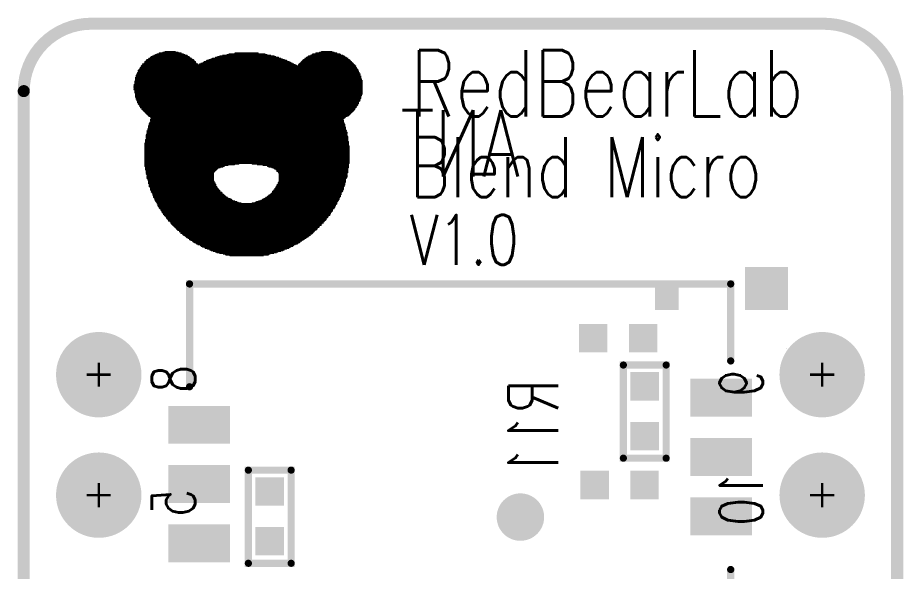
# Model space of a CAD drawing. Extents: x -9.3 to 9.3, y -13.6 to 30.1.
# Drawn here: x -9.33 to 9.33, y 18.44 to 30.11 of the extents above; entities that cross this region are included whole.
import ezdxf

# ---------------------------------------------------------------- set-up
doc = ezdxf.new("R2010")
doc.units = 0
doc.header["$MEASUREMENT"] = 0
doc.layers.get('0').update_dxf_attribs({"linetype": 'CONTINUOUS'})
for name, color, linetype in [('2D_LINE_26', 2, 'CONTINUOUS'), ('BOARD_OUTLINE_00', 255, 'CONTINUOUS'), ('DRIL_PLTE_THRU_01', 16, 'CONTINUOUS'), ('DRIL_PLTE_THRU_02', 136, 'CONTINUOUS'), ('DRIL_PLTE_THRU_03', 96, 'CONTINUOUS'), ('DRIL_PLTE_THRU_04', 176, 'CONTINUOUS'), ('DRIL_SYMBOL', 255, 'CONTINUOUS'), ('PADS_BOT', 5, 'CONTINUOUS'), ('PADS_INNER', 1, 'CONTINUOUS'), ('PADS_TOP', 1, 'CONTINUOUS'), ('PART_BOT_2DLINE_00', 136, 'CONTINUOUS'), ('PART_NAME_04', 231, 'CONTINUOUS'), ('PART_TOP_2DLINE_01', 254, 'CONTINUOUS'), ('TAG_00', 255, 'CONTINUOUS'), ('TAG_01', 255, 'CONTINUOUS'), ('TEXT_26', 2, 'CONTINUOUS')]:
    doc.layers.add(name, color=color, linetype=linetype)
doc.styles.add('W0$12', font='simplex', dxfattribs={"width": 0.75})
doc.styles.add('W0$13', font='simplex', dxfattribs={"width": 0.75})
doc.styles.add('W0$15', font='simplex', dxfattribs={"width": 0.75})
doc.styles.add('W0$18', font='simplex', dxfattribs={"width": 0.75})

# ---------------------------------------------------------------- blocks, each defined once
blk = doc.blocks.new('SMOOTH_0$254')
at = {"const_width": 0.127}
blk.add_lwpolyline([(-0.0635, 0, 1), (0.0635, 0, 1)], format="xyb", close=True, dxfattribs=at)
blk = doc.blocks.new('BOARD_36')
at = {"layer": 'BOARD_OUTLINE_00', "const_width": 0.254}
blk.add_lwpolyline([(5.327, -17.576), (5.327, 21.49, -0.413192), (6.744, 22.911), (22.159, 22.911, -0.414214), (23.727, 21.385), (23.727, -17.576, -0.414214), (22.271, -19.176), (6.873, -19.176, -0.413702)], format="xyb", close=True, dxfattribs=at)
at = {"layer": 'BOARD_OUTLINE_00'}
blk.add_blockref('SMOOTH_0$254', (5.327, 21.49), dxfattribs=at)
blk = doc.blocks.new('SMOOTH_0$0254')
at = {"const_width": 0.0127}
blk.add_lwpolyline([(-0.00635, 0, 1), (0.00635, 0, 1)], format="xyb", close=True, dxfattribs=at)
blk = doc.blocks.new('DRAWING_74')
at = {"layer": '2D_LINE_26', "const_width": 0.0254}
for points in [[(-0.046, 2.797), (0.836, 2.797)], [(-0.015, 2.812), (0.806, 2.812)], [(0, 2.828), (0.79, 2.828)], [(0.03, 2.843), (0.76, 2.843)], [(0.061, 2.858), (0.745, 2.858)], [(0.091, 2.873), (0.699, 2.873)], [(0.122, 2.888), (0.669, 2.888)], [(0.167, 2.904), (0.623, 2.904)], [(0.243, 2.919), (0.562, 2.919)], [(0.289, 2.934), (0.502, 2.934)], [(1.292, 2.797), (2.721, 2.797)], [(1.353, 2.812), (2.676, 2.812)], [(1.399, 2.828), (2.615, 2.828)], [(1.444, 2.843), (2.584, 2.843)], [(1.505, 2.858), (2.508, 2.858)], [(1.596, 2.873), (2.432, 2.873)], [(1.642, 2.888), (2.387, 2.888)], [(1.763, 2.904), (2.25, 2.904)], [(3.238, 2.797), (4.135, 2.797)], [(3.268, 2.812), (4.105, 2.812)], [(3.299, 2.828), (4.074, 2.828)], [(3.314, 2.843), (4.059, 2.843)], [(3.36, 2.858), (4.029, 2.858)], [(3.39, 2.873), (3.983, 2.873)], [(3.405, 2.888), (3.968, 2.888)], [(3.466, 2.904), (3.907, 2.904)], [(3.542, 2.919), (3.846, 2.919)], [(3.588, 2.934), (3.8, 2.934)], [(-0.228, 2.6), (4.317, 2.6)], [(-0.213, 2.63), (4.302, 2.63)], [(-0.213, 2.615), (4.302, 2.615)], [(-0.198, 2.645), (3.056, 2.645)], [(-0.182, 2.676), (0.973, 2.676)], [(-0.182, 2.66), (0.973, 2.66)], [(-0.152, 2.691), (0.943, 2.691)], [(-0.137, 2.721), (0.927, 2.721)], [(-0.137, 2.706), (0.927, 2.706)], [(-0.106, 2.752), (0.897, 2.752)], [(-0.106, 2.736), (0.897, 2.736)], [(-0.091, 2.767), (0.882, 2.767)], [(-0.061, 2.782), (0.851, 2.782)], [(1.003, 2.66), (3.025, 2.66)], [(1.019, 2.676), (2.995, 2.676)], [(1.049, 2.691), (2.964, 2.691)], [(1.095, 2.706), (2.934, 2.706)], [(1.11, 2.721), (2.904, 2.721)], [(1.155, 2.736), (2.858, 2.736)], [(1.171, 2.752), (2.843, 2.752)], [(1.216, 2.767), (2.797, 2.767)], [(1.262, 2.782), (2.752, 2.782)], [(3.101, 2.66), (4.272, 2.66)], [(3.101, 2.645), (4.287, 2.645)], [(3.116, 2.676), (4.257, 2.676)], [(3.132, 2.691), (4.241, 2.691)], [(3.147, 2.706), (4.226, 2.706)], [(3.162, 2.721), (4.211, 2.721)], [(3.177, 2.736), (4.196, 2.736)], [(3.192, 2.752), (4.181, 2.752)], [(3.208, 2.767), (4.165, 2.767)], [(3.238, 2.782), (4.135, 2.782)], [(-0.319, 2.432), (4.393, 2.432)], [(-0.319, 2.417), (4.409, 2.417)], [(-0.304, 2.463), (4.393, 2.463)], [(-0.304, 2.448), (4.393, 2.448)], [(-0.289, 2.493), (4.378, 2.493)], [(-0.289, 2.478), (4.378, 2.478)], [(-0.274, 2.539), (4.348, 2.539)], [(-0.274, 2.524), (4.363, 2.524)], [(-0.274, 2.508), (4.363, 2.508)], [(-0.258, 2.554), (4.348, 2.554)], [(-0.243, 2.584), (4.317, 2.584)], [(-0.243, 2.569), (4.333, 2.569)], [(-0.365, 2.235), (4.439, 2.235)], [(-0.35, 2.311), (4.439, 2.311)], [(-0.35, 2.295), (4.439, 2.295)], [(-0.35, 2.28), (4.439, 2.28)], [(-0.35, 2.265), (4.439, 2.265)], [(-0.35, 2.25), (4.439, 2.25)], [(-0.334, 2.387), (4.409, 2.387)], [(-0.334, 2.371), (4.409, 2.371)], [(-0.334, 2.356), (4.424, 2.356)], [(-0.334, 2.341), (4.424, 2.341)], [(-0.334, 2.326), (4.439, 2.326)], [(-0.319, 2.402), (4.409, 2.402)], [(-0.365, 2.219), (4.439, 2.219)], [(-0.365, 2.204), (4.439, 2.204)], [(-0.365, 2.189), (4.439, 2.189)], [(-0.365, 2.174), (4.439, 2.174)], [(-0.365, 2.159), (4.439, 2.159)], [(-0.365, 2.143), (4.439, 2.143)], [(-0.365, 2.128), (4.439, 2.128)], [(-0.35, 2.113), (4.439, 2.113)], [(-0.35, 2.098), (4.439, 2.098)], [(-0.35, 2.083), (4.439, 2.083)], [(-0.35, 2.067), (4.439, 2.067)], [(-0.334, 2.052), (4.439, 2.052)], [(-0.334, 2.037), (4.439, 2.037)], [(-0.334, 2.022), (4.424, 2.022)], [(-0.334, 2.007), (4.424, 2.007)], [(-0.334, 1.991), (4.409, 1.991)], [(-0.334, 1.976), (4.409, 1.976)], [(-0.319, 1.961), (4.409, 1.961)], [(-0.319, 1.946), (4.409, 1.946)], [(-0.319, 1.931), (4.393, 1.931)], [(-0.304, 1.915), (4.393, 1.915)], [(-0.304, 1.9), (4.393, 1.9)], [(-0.289, 1.885), (4.378, 1.885)], [(-0.289, 1.87), (4.363, 1.87)], [(-0.289, 1.855), (4.363, 1.855)], [(-0.274, 1.839), (4.363, 1.839)], [(-0.274, 1.824), (4.348, 1.824)], [(-0.258, 1.809), (4.348, 1.809)], [(-0.243, 1.794), (4.333, 1.794)], [(-0.243, 1.779), (4.317, 1.779)], [(-0.228, 1.763), (4.317, 1.763)], [(-0.228, 1.748), (4.302, 1.748)], [(-0.198, 1.733), (4.287, 1.733)], [(-0.198, 1.718), (4.287, 1.718)], [(-0.182, 1.703), (4.272, 1.703)], [(-0.167, 1.687), (4.257, 1.687)], [(-0.152, 1.672), (4.241, 1.672)], [(-0.137, 1.657), (4.226, 1.657)], [(-0.122, 1.642), (4.211, 1.642)], [(-0.106, 1.627), (4.196, 1.627)], [(-0.091, 1.611), (4.181, 1.611)], [(-0.076, 1.596), (4.165, 1.596)], [(-0.061, 1.581), (4.15, 1.581)], [(-0.046, 1.566), (4.12, 1.566)], [(-0.015, 1.551), (4.089, 1.551)], [(-0.015, 1.505), (4.029, 1.505)], [(-0.015, 1.49), (4.044, 1.49)], [(0, 1.535), (4.074, 1.535)], [(0, 1.52), (4.044, 1.52)], [(-0.076, 1.307), (4.089, 1.307)], [(-0.061, 1.368), (4.074, 1.368)], [(-0.061, 1.353), (4.074, 1.353)], [(-0.061, 1.338), (4.089, 1.338)], [(-0.061, 1.323), (4.089, 1.323)], [(-0.046, 1.414), (4.059, 1.414)], [(-0.046, 1.399), (4.074, 1.399)], [(-0.046, 1.383), (4.074, 1.383)], [(-0.03, 1.444), (4.044, 1.444)], [(-0.03, 1.429), (4.059, 1.429)], [(-0.015, 1.475), (4.044, 1.475)], [(-0.015, 1.459), (4.044, 1.459)], [(-0.106, 1.186), (4.12, 1.186)], [(-0.106, 1.171), (4.12, 1.171)], [(-0.106, 1.155), (4.12, 1.155)], [(-0.106, 1.14), (4.135, 1.14)], [(-0.106, 1.125), (4.135, 1.125)], [(-0.106, 1.11), (4.135, 1.11)], [(-0.091, 1.262), (4.105, 1.262)], [(-0.091, 1.247), (4.105, 1.247)], [(-0.091, 1.231), (4.12, 1.231)], [(-0.091, 1.216), (4.12, 1.216)], [(-0.091, 1.201), (4.12, 1.201)], [(-0.076, 1.292), (4.089, 1.292)], [(-0.076, 1.277), (4.105, 1.277)], [(-0.137, 1.003), (4.15, 1.003)], [(-0.137, 0.988), (4.15, 0.988)], [(-0.137, 0.973), (4.15, 0.973)], [(-0.137, 0.958), (4.15, 0.958)], [(-0.137, 0.943), (4.165, 0.943)], [(-0.137, 0.927), (4.165, 0.927)], [(-0.122, 1.079), (4.135, 1.079)], [(-0.122, 1.064), (4.135, 1.064)], [(-0.122, 1.049), (4.135, 1.049)], [(-0.122, 1.034), (4.15, 1.034)], [(-0.122, 1.019), (4.15, 1.019)], [(-0.106, 1.095), (4.135, 1.095)], [(-0.137, 0.912), (4.165, 0.912)], [(-0.137, 0.897), (4.165, 0.897)], [(-0.137, 0.882), (4.165, 0.882)], [(-0.137, 0.867), (4.165, 0.867)], [(-0.137, 0.851), (4.165, 0.851)], [(-0.137, 0.836), (4.165, 0.836)], [(-0.137, 0.821), (4.165, 0.821)], [(-0.137, 0.806), (4.165, 0.806)], [(-0.137, 0.79), (4.165, 0.79)], [(-0.137, 0.775), (4.165, 0.775)], [(-0.137, 0.76), (4.165, 0.76)], [(-0.137, 0.745), (4.165, 0.745)], [(-0.137, 0.73), (4.165, 0.73)], [(-0.137, 0.714), (4.165, 0.714)], [(-0.137, 0.699), (4.165, 0.699)], [(-0.137, 0.684), (4.165, 0.684)], [(-0.137, 0.669), (4.165, 0.669)], [(-0.137, 0.654), (4.165, 0.654)], [(-0.137, 0.638), (4.165, 0.638)], [(-0.137, 0.623), (4.165, 0.623)], [(-0.137, 0.608), (4.165, 0.608)], [(-0.137, 0.593), (4.165, 0.593)], [(-0.137, 0.578), (4.165, 0.578)], [(-0.137, 0.562), (1.839, 0.562)], [(-0.137, 0.55), (1.748, 0.55)], [(2.128, 0.562), (4.15, 0.562)], [(2.235, 0.547), (4.15, 0.547)], [(-0.137, 0.532), (1.611, 0.532)], [(-0.137, 0.517), (1.535, 0.517)], [(-0.122, 0.502), (1.505, 0.502)], [(-0.122, 0.486), (1.444, 0.486)], [(-0.122, 0.471), (1.399, 0.471)], [(-0.122, 0.456), (1.383, 0.456)], [(-0.122, 0.441), (1.368, 0.441)], [(-0.106, 0.426), (1.353, 0.426)], [(-0.106, 0.41), (1.338, 0.41)], [(-0.106, 0.395), (1.323, 0.395)], [(-0.106, 0.38), (1.307, 0.38)], [(-0.106, 0.365), (1.307, 0.365)], [(2.356, 0.532), (4.15, 0.532)], [(2.448, 0.517), (4.15, 0.517)], [(2.478, 0.502), (4.15, 0.502)], [(2.539, 0.486), (4.15, 0.486)], [(2.584, 0.471), (4.135, 0.471)], [(2.6, 0.456), (4.135, 0.456)], [(2.63, 0.441), (4.135, 0.441)], [(2.645, 0.426), (4.135, 0.426)], [(2.645, 0.41), (4.135, 0.41)], [(2.676, 0.395), (4.135, 0.395)], [(2.676, 0.38), (4.135, 0.38)], [(2.691, 0.365), (4.12, 0.365)], [(-0.106, 0.35), (1.307, 0.35)], [(-0.091, 0.334), (1.307, 0.334)], [(-0.091, 0.319), (1.307, 0.319)], [(-0.091, 0.304), (1.307, 0.304)], [(-0.091, 0.289), (1.307, 0.289)], [(-0.091, 0.274), (1.307, 0.274)], [(-0.091, 0.258), (1.307, 0.258)], [(-0.076, 0.243), (1.307, 0.243)], [(-0.076, 0.228), (1.307, 0.228)], [(-0.061, 0.213), (1.307, 0.213)], [(-0.061, 0.198), (1.323, 0.198)], [(-0.061, 0.182), (1.323, 0.182)], [(0.915, 0.23), (1.303, 0.23)], [(1.036, 0.214), (1.234, 0.214)], [(2.676, 0.182), (4.089, 0.182)], [(2.691, 0.35), (4.12, 0.35)], [(2.691, 0.334), (4.12, 0.334)], [(2.691, 0.319), (4.12, 0.319)], [(2.691, 0.304), (4.12, 0.304)], [(2.691, 0.289), (4.12, 0.289)], [(2.691, 0.274), (4.105, 0.274)], [(2.691, 0.258), (4.105, 0.258)], [(2.691, 0.243), (4.089, 0.243)], [(2.691, 0.228), (4.089, 0.228)], [(2.691, 0.213), (4.089, 0.213)], [(2.691, 0.198), (4.089, 0.198)], [(-0.061, 0.167), (1.338, 0.167)], [(-0.061, 0.152), (1.338, 0.152)], [(-0.046, 0.137), (1.353, 0.137)], [(-0.046, 0.122), (1.353, 0.122)], [(-0.046, 0.106), (1.353, 0.106)], [(-0.046, 0.091), (1.368, 0.091)], [(-0.03, 0.076), (1.383, 0.076)], [(-0.015, 0.061), (1.383, 0.061)], [(-0.015, 0.046), (1.399, 0.046)], [(-0.015, 0.03), (1.414, 0.03)], [(-0.015, 0.015), (1.429, 0.015)], [(0, 0), (1.444, 0)], [(2.569, 0), (4.029, 0)], [(2.584, 0.015), (4.029, 0.015)], [(2.6, 0.046), (4.044, 0.046)], [(2.6, 0.03), (4.044, 0.03)], [(2.615, 0.061), (4.044, 0.061)], [(2.63, 0.091), (4.059, 0.091)], [(2.63, 0.076), (4.044, 0.076)], [(2.645, 0.122), (4.074, 0.122)], [(2.645, 0.106), (4.059, 0.106)], [(2.66, 0.137), (4.074, 0.137)], [(2.676, 0.167), (4.074, 0.167)], [(2.676, 0.152), (4.074, 0.152)], [(0, -0.015), (1.444, -0.015)], [(0, -0.03), (1.475, -0.03)], [(0.015, -0.046), (1.49, -0.046)], [(0.03, -0.061), (1.49, -0.061)], [(0.03, -0.076), (1.52, -0.076)], [(0.03, -0.091), (1.535, -0.091)], [(0.046, -0.106), (1.551, -0.106)], [(0.046, -0.122), (1.566, -0.122)], [(0.046, -0.137), (1.596, -0.137)], [(0.061, -0.152), (1.611, -0.152)], [(0.076, -0.167), (1.657, -0.167)], [(0.076, -0.182), (1.687, -0.182)], [(0.076, -0.198), (1.703, -0.198)], [(2.311, -0.198), (3.937, -0.198)], [(2.341, -0.182), (3.952, -0.182)], [(2.371, -0.167), (3.952, -0.167)], [(2.402, -0.152), (3.952, -0.152)], [(2.417, -0.137), (3.968, -0.137)], [(2.448, -0.122), (3.983, -0.122)], [(2.463, -0.106), (3.983, -0.106)], [(2.478, -0.091), (3.983, -0.091)], [(2.508, -0.076), (3.998, -0.076)], [(2.524, -0.061), (3.998, -0.061)], [(2.539, -0.046), (3.998, -0.046)], [(2.554, -0.015), (4.029, -0.015)], [(2.554, -0.03), (4.013, -0.03)], [(0.091, -0.213), (1.748, -0.213)], [(0.091, -0.228), (1.794, -0.228)], [(0.106, -0.243), (1.824, -0.243)], [(0.122, -0.258), (1.885, -0.258)], [(0.122, -0.274), (3.907, -0.274)], [(0.137, -0.289), (3.892, -0.289)], [(0.137, -0.304), (3.876, -0.304)], [(0.137, -0.319), (3.876, -0.319)], [(0.152, -0.334), (3.861, -0.334)], [(0.167, -0.35), (3.861, -0.35)], [(0.167, -0.365), (3.846, -0.365)], [(0.182, -0.38), (3.846, -0.38)], [(2.128, -0.258), (3.907, -0.258)], [(2.189, -0.243), (3.907, -0.243)], [(2.219, -0.228), (3.922, -0.228)], [(2.265, -0.213), (3.937, -0.213)], [(0.198, -0.395), (3.816, -0.395)], [(0.198, -0.41), (3.816, -0.41)], [(0.213, -0.426), (3.816, -0.426)], [(0.228, -0.441), (3.8, -0.441)], [(0.228, -0.456), (3.785, -0.456)], [(0.243, -0.471), (3.77, -0.471)], [(0.258, -0.486), (3.77, -0.486)], [(0.258, -0.502), (3.755, -0.502)], [(0.274, -0.517), (3.755, -0.517)], [(0.289, -0.532), (3.724, -0.532)], [(0.304, -0.547), (3.724, -0.547)], [(0.319, -0.562), (3.709, -0.562)], [(0.319, -0.578), (3.694, -0.578)], [(0.334, -0.593), (3.679, -0.593)], [(0.35, -0.608), (3.679, -0.608)], [(0.365, -0.623), (3.664, -0.623)], [(0.365, -0.638), (3.648, -0.638)], [(0.395, -0.654), (3.633, -0.654)], [(0.41, -0.669), (3.618, -0.669)], [(0.41, -0.684), (3.618, -0.684)], [(0.426, -0.699), (3.588, -0.699)], [(0.441, -0.714), (3.572, -0.714)], [(0.456, -0.73), (3.572, -0.73)], [(0.471, -0.745), (3.542, -0.745)], [(0.486, -0.76), (3.527, -0.76)], [(0.502, -0.775), (3.527, -0.775)], [(0.517, -0.79), (3.496, -0.79)], [(0.532, -0.806), (3.481, -0.806)], [(0.547, -0.821), (3.481, -0.821)], [(0.562, -0.836), (3.451, -0.836)], [(0.593, -0.851), (3.436, -0.851)], [(0.593, -0.867), (3.42, -0.867)], [(0.623, -0.882), (3.405, -0.882)], [(0.623, -0.897), (3.39, -0.897)], [(0.654, -0.912), (3.375, -0.912)], [(0.669, -0.927), (3.344, -0.927)], [(0.684, -0.943), (3.344, -0.943)], [(0.714, -0.958), (3.314, -0.958)], [(0.73, -0.973), (3.299, -0.973)], [(0.745, -0.988), (3.268, -0.988)], [(0.775, -1.003), (3.253, -1.003)], [(0.806, -1.019), (3.223, -1.019)], [(0.806, -1.034), (3.208, -1.034)], [(0.836, -1.049), (3.177, -1.049)], [(0.867, -1.064), (3.162, -1.064)], [(0.882, -1.079), (3.132, -1.079)], [(0.912, -1.095), (3.116, -1.095)], [(0.943, -1.11), (3.086, -1.11)], [(0.958, -1.125), (3.071, -1.125)], [(0.988, -1.14), (3.025, -1.14)], [(1.034, -1.155), (2.995, -1.155)], [(1.049, -1.171), (2.98, -1.171)], [(1.079, -1.186), (2.934, -1.186)], [(1.125, -1.201), (2.904, -1.201)], [(1.14, -1.216), (2.888, -1.216)], [(1.186, -1.231), (2.843, -1.231)], [(1.231, -1.247), (2.797, -1.247)], [(1.262, -1.262), (2.767, -1.262)], [(1.307, -1.277), (2.721, -1.277)], [(1.353, -1.292), (2.66, -1.292)], [(1.383, -1.307), (2.63, -1.307)], [(1.444, -1.323), (2.569, -1.323)], [(1.52, -1.338), (2.493, -1.338)], [(1.566, -1.353), (2.463, -1.353)], [(1.657, -1.368), (2.356, -1.368)]]:
    blk.add_lwpolyline(points, dxfattribs=at)
at = {"layer": '2D_LINE_26'}
for p in [(-0.046, 2.797), (-0.015, 2.812), (0, 2.828), (0.03, 2.843), (0.061, 2.858), (0.091, 2.873), (0.122, 2.888), (0.167, 2.904), (0.243, 2.919), (0.289, 2.934), (0.502, 2.934), (0.562, 2.919), (0.623, 2.904), (0.669, 2.888), (0.699, 2.873), (0.745, 2.858), (0.76, 2.843), (0.79, 2.828), (0.806, 2.812), (0.836, 2.797), (1.292, 2.797), (1.353, 2.812), (1.399, 2.828), (1.444, 2.843), (1.505, 2.858), (1.596, 2.873), (1.642, 2.888), (1.763, 2.904), (2.25, 2.904), (2.387, 2.888), (2.432, 2.873), (2.508, 2.858), (2.584, 2.843), (2.615, 2.828), (2.676, 2.812), (2.721, 2.797), (3.238, 2.797), (3.268, 2.812), (3.299, 2.828), (3.314, 2.843), (3.36, 2.858), (3.39, 2.873), (3.405, 2.888), (3.466, 2.904), (3.542, 2.919), (3.588, 2.934), (3.8, 2.934), (3.846, 2.919), (3.907, 2.904), (3.968, 2.888), (3.983, 2.873), (4.029, 2.858), (4.059, 2.843), (4.074, 2.828), (4.105, 2.812), (4.135, 2.797), (-0.228, 2.6), (-0.213, 2.63), (-0.213, 2.615), (-0.198, 2.645), (-0.182, 2.676), (-0.182, 2.66), (-0.152, 2.691), (-0.137, 2.721), (-0.137, 2.706), (-0.106, 2.752), (-0.106, 2.736), (-0.091, 2.767), (-0.061, 2.782), (0.851, 2.782), (0.882, 2.767), (0.897, 2.752), (0.897, 2.736), (0.927, 2.721), (0.927, 2.706), (0.943, 2.691), (0.973, 2.676), (0.973, 2.66), (1.003, 2.66), (1.019, 2.676), (1.049, 2.691), (1.095, 2.706), (1.11, 2.721), (1.155, 2.736), (1.171, 2.752), (1.216, 2.767), (1.262, 2.782), (2.752, 2.782), (2.797, 2.767), (2.843, 2.752), (2.858, 2.736), (2.904, 2.721), (2.934, 2.706), (2.964, 2.691), (2.995, 2.676), (3.025, 2.66), (3.056, 2.645), (3.101, 2.66), (3.101, 2.645), (3.116, 2.676), (3.132, 2.691), (3.147, 2.706), (3.162, 2.721), (3.177, 2.736), (3.192, 2.752), (3.208, 2.767), (3.238, 2.782), (4.135, 2.782), (4.165, 2.767), (4.181, 2.752), (4.196, 2.736), (4.211, 2.721), (4.226, 2.706), (4.241, 2.691), (4.257, 2.676), (4.272, 2.66), (4.287, 2.645), (4.302, 2.63), (4.302, 2.615), (4.317, 2.6), (-0.319, 2.432), (-0.319, 2.417), (-0.304, 2.463), (-0.304, 2.448), (-0.289, 2.493), (-0.289, 2.478), (-0.274, 2.539), (-0.274, 2.524), (-0.274, 2.508), (-0.258, 2.554), (-0.243, 2.584), (-0.243, 2.569), (4.317, 2.584), (4.333, 2.569), (4.348, 2.554), (4.348, 2.539), (4.363, 2.524), (4.363, 2.508), (4.378, 2.493), (4.378, 2.478), (4.393, 2.463), (4.393, 2.448), (4.393, 2.432), (4.409, 2.417), (-0.365, 2.235), (-0.35, 2.311), (-0.35, 2.295), (-0.35, 2.28), (-0.35, 2.265), (-0.35, 2.25), (-0.334, 2.387), (-0.334, 2.371), (-0.334, 2.356), (-0.334, 2.341), (-0.334, 2.326), (-0.319, 2.402), (4.409, 2.402), (4.409, 2.387), (4.409, 2.371), (4.424, 2.356), (4.424, 2.341), (4.439, 2.326), (4.439, 2.311), (4.439, 2.295), (4.439, 2.28), (4.439, 2.265), (4.439, 2.25), (4.439, 2.235), (-0.365, 2.219), (-0.365, 2.204), (-0.365, 2.189), (-0.365, 2.174), (-0.365, 2.159), (-0.365, 2.143), (-0.365, 2.128), (-0.35, 2.113), (-0.35, 2.098), (-0.35, 2.083), (-0.35, 2.067), (-0.334, 2.052), (4.439, 2.219), (4.439, 2.204), (4.439, 2.189), (4.439, 2.174), (4.439, 2.159), (4.439, 2.143), (4.439, 2.128), (4.439, 2.113), (4.439, 2.098), (4.439, 2.083), (4.439, 2.067), (4.439, 2.052), (-0.334, 2.037), (-0.334, 2.022), (-0.334, 2.007), (-0.334, 1.991), (-0.334, 1.976), (-0.319, 1.961), (-0.319, 1.946), (-0.319, 1.931), (-0.304, 1.915), (-0.304, 1.9), (-0.289, 1.885), (-0.289, 1.87), (-0.289, 1.855), (4.363, 1.87), (4.363, 1.855), (4.378, 1.885), (4.393, 1.931), (4.393, 1.915), (4.393, 1.9), (4.409, 1.991), (4.409, 1.976), (4.409, 1.961), (4.409, 1.946), (4.424, 2.022), (4.424, 2.007), (4.439, 2.037), (-0.274, 1.839), (-0.274, 1.824), (-0.258, 1.809), (-0.243, 1.794), (-0.243, 1.779), (-0.228, 1.763), (-0.228, 1.748), (-0.198, 1.733), (-0.198, 1.718), (-0.182, 1.703), (-0.167, 1.687), (-0.152, 1.672), (4.241, 1.672), (4.257, 1.687), (4.272, 1.703), (4.287, 1.733), (4.287, 1.718), (4.302, 1.748), (4.317, 1.779), (4.317, 1.763), (4.333, 1.794), (4.348, 1.824), (4.348, 1.809), (4.363, 1.839), (-0.137, 1.657), (-0.122, 1.642), (-0.106, 1.627), (-0.091, 1.611), (-0.076, 1.596), (-0.061, 1.581), (-0.046, 1.566), (-0.015, 1.551), (-0.015, 1.505), (-0.015, 1.49), (0, 1.535), (0, 1.52), (4.029, 1.505), (4.044, 1.52), (4.044, 1.49), (4.074, 1.535), (4.089, 1.551), (4.12, 1.566), (4.15, 1.581), (4.165, 1.596), (4.181, 1.611), (4.196, 1.627), (4.211, 1.642), (4.226, 1.657), (-0.076, 1.307), (-0.061, 1.368), (-0.061, 1.353), (-0.061, 1.338), (-0.061, 1.323), (-0.046, 1.414), (-0.046, 1.399), (-0.046, 1.383), (-0.03, 1.444), (-0.03, 1.429), (-0.015, 1.475), (-0.015, 1.459), (4.044, 1.475), (4.044, 1.459), (4.044, 1.444), (4.059, 1.429), (4.059, 1.414), (4.074, 1.399), (4.074, 1.383), (4.074, 1.368), (4.074, 1.353), (4.089, 1.338), (4.089, 1.323), (4.089, 1.307), (-0.106, 1.186), (-0.106, 1.171), (-0.106, 1.155), (-0.106, 1.14), (-0.106, 1.125), (-0.106, 1.11), (-0.091, 1.262), (-0.091, 1.247), (-0.091, 1.231), (-0.091, 1.216), (-0.091, 1.201), (-0.076, 1.292), (-0.076, 1.277), (4.089, 1.292), (4.105, 1.277), (4.105, 1.262), (4.105, 1.247), (4.12, 1.231), (4.12, 1.216), (4.12, 1.201), (4.12, 1.186), (4.12, 1.171), (4.12, 1.155), (4.135, 1.14), (4.135, 1.125), (4.135, 1.11), (-0.137, 1.003), (-0.137, 0.988), (-0.137, 0.973), (-0.137, 0.958), (-0.137, 0.943), (-0.137, 0.927), (-0.122, 1.079), (-0.122, 1.064), (-0.122, 1.049), (-0.122, 1.034), (-0.122, 1.019), (-0.106, 1.095), (4.135, 1.095), (4.135, 1.079), (4.135, 1.064), (4.135, 1.049), (4.15, 1.034), (4.15, 1.019), (4.15, 1.003), (4.15, 0.988), (4.15, 0.973), (4.15, 0.958), (4.165, 0.943), (4.165, 0.927), (-0.137, 0.912), (-0.137, 0.897), (-0.137, 0.882), (-0.137, 0.867), (-0.137, 0.851), (-0.137, 0.836), (-0.137, 0.821), (-0.137, 0.806), (-0.137, 0.79), (-0.137, 0.775), (-0.137, 0.76), (-0.137, 0.745), (4.165, 0.912), (4.165, 0.897), (4.165, 0.882), (4.165, 0.867), (4.165, 0.851), (4.165, 0.836), (4.165, 0.821), (4.165, 0.806), (4.165, 0.79), (4.165, 0.775), (4.165, 0.76), (4.165, 0.745), (-0.137, 0.73), (-0.137, 0.714), (-0.137, 0.699), (-0.137, 0.684), (-0.137, 0.669), (-0.137, 0.654), (-0.137, 0.638), (-0.137, 0.623), (-0.137, 0.608), (-0.137, 0.593), (-0.137, 0.578), (-0.137, 0.562), (-0.137, 0.55), (1.748, 0.55), (1.839, 0.562), (2.128, 0.562), (2.235, 0.547), (4.15, 0.562), (4.15, 0.547), (4.165, 0.73), (4.165, 0.714), (4.165, 0.699), (4.165, 0.684), (4.165, 0.669), (4.165, 0.654), (4.165, 0.638), (4.165, 0.623), (4.165, 0.608), (4.165, 0.593), (4.165, 0.578), (-0.137, 0.532), (-0.137, 0.517), (-0.122, 0.502), (-0.122, 0.486), (-0.122, 0.471), (-0.122, 0.456), (-0.122, 0.441), (-0.106, 0.426), (-0.106, 0.41), (-0.106, 0.395), (-0.106, 0.38), (-0.106, 0.365), (1.307, 0.38), (1.307, 0.365), (1.323, 0.395), (1.338, 0.41), (1.353, 0.426), (1.368, 0.441), (1.383, 0.456), (1.399, 0.471), (1.444, 0.486), (1.505, 0.502), (1.535, 0.517), (1.611, 0.532), (2.356, 0.532), (2.448, 0.517), (2.478, 0.502), (2.539, 0.486), (2.584, 0.471), (2.6, 0.456), (2.63, 0.441), (2.645, 0.426), (2.645, 0.41), (2.676, 0.395), (2.676, 0.38), (2.691, 0.365), (4.12, 0.365), (4.135, 0.471), (4.135, 0.456), (4.135, 0.441), (4.135, 0.426), (4.135, 0.41), (4.135, 0.395), (4.135, 0.38), (4.15, 0.532), (4.15, 0.517), (4.15, 0.502), (4.15, 0.486), (-0.106, 0.35), (-0.091, 0.334), (-0.091, 0.319), (-0.091, 0.304), (-0.091, 0.289), (-0.091, 0.274), (-0.091, 0.258), (-0.076, 0.243), (-0.076, 0.228), (-0.061, 0.213), (-0.061, 0.198), (-0.061, 0.182), (0.915, 0.23), (1.036, 0.214), (1.234, 0.214), (1.303, 0.23), (1.307, 0.35), (1.307, 0.334), (1.307, 0.319), (1.307, 0.304), (1.307, 0.289), (1.307, 0.274), (1.307, 0.258), (1.307, 0.243), (1.307, 0.228), (1.307, 0.213), (1.323, 0.198), (1.323, 0.182), (2.676, 0.182), (2.691, 0.35), (2.691, 0.334), (2.691, 0.319), (2.691, 0.304), (2.691, 0.289), (2.691, 0.274), (2.691, 0.258), (2.691, 0.243), (2.691, 0.228), (2.691, 0.213), (2.691, 0.198), (4.089, 0.243), (4.089, 0.228), (4.089, 0.213), (4.089, 0.198), (4.089, 0.182), (4.105, 0.274), (4.105, 0.258), (4.12, 0.35), (4.12, 0.334), (4.12, 0.319), (4.12, 0.304), (4.12, 0.289), (-0.061, 0.167), (-0.061, 0.152), (-0.046, 0.137), (-0.046, 0.122), (-0.046, 0.106), (-0.046, 0.091), (-0.03, 0.076), (-0.015, 0.061), (-0.015, 0.046), (-0.015, 0.03), (-0.015, 0.015), (0, 0), (1.338, 0.167), (1.338, 0.152), (1.353, 0.137), (1.353, 0.122), (1.353, 0.106), (1.368, 0.091), (1.383, 0.076), (1.383, 0.061), (1.399, 0.046), (1.414, 0.03), (1.429, 0.015), (1.444, 0), (2.569, 0), (2.584, 0.015), (2.6, 0.046), (2.6, 0.03), (2.615, 0.061), (2.63, 0.091), (2.63, 0.076), (2.645, 0.122), (2.645, 0.106), (2.66, 0.137), (2.676, 0.167), (2.676, 0.152), (4.029, 0.015), (4.029, 0), (4.044, 0.076), (4.044, 0.061), (4.044, 0.046), (4.044, 0.03), (4.059, 0.106), (4.059, 0.091), (4.074, 0.167), (4.074, 0.152), (4.074, 0.137), (4.074, 0.122), (0, -0.015), (0, -0.03), (0.015, -0.046), (0.03, -0.061), (0.03, -0.076), (0.03, -0.091), (0.046, -0.106), (0.046, -0.122), (0.046, -0.137), (0.061, -0.152), (0.076, -0.167), (0.076, -0.182), (0.076, -0.198), (1.444, -0.015), (1.475, -0.03), (1.49, -0.046), (1.49, -0.061), (1.52, -0.076), (1.535, -0.091), (1.551, -0.106), (1.566, -0.122), (1.596, -0.137), (1.611, -0.152), (1.657, -0.167), (1.687, -0.182), (1.703, -0.198), (2.311, -0.198), (2.341, -0.182), (2.371, -0.167), (2.402, -0.152), (2.417, -0.137), (2.448, -0.122), (2.463, -0.106), (2.478, -0.091), (2.508, -0.076), (2.524, -0.061), (2.539, -0.046), (2.554, -0.015), (2.554, -0.03), (3.937, -0.198), (3.952, -0.152), (3.952, -0.167), (3.952, -0.182), (3.968, -0.137), (3.983, -0.091), (3.983, -0.106), (3.983, -0.122), (3.998, -0.046), (3.998, -0.061), (3.998, -0.076), (4.013, -0.03), (4.029, -0.015), (0.091, -0.213), (0.091, -0.228), (0.106, -0.243), (0.122, -0.258), (0.122, -0.274), (0.137, -0.289), (0.137, -0.304), (0.137, -0.319), (0.152, -0.334), (0.167, -0.35), (0.167, -0.365), (0.182, -0.38), (1.748, -0.213), (1.794, -0.228), (1.824, -0.243), (1.885, -0.258), (2.128, -0.258), (2.189, -0.243), (2.219, -0.228), (2.265, -0.213), (3.846, -0.365), (3.846, -0.38), (3.861, -0.334), (3.861, -0.35), (3.876, -0.304), (3.876, -0.319), (3.892, -0.289), (3.907, -0.243), (3.907, -0.258), (3.907, -0.274), (3.922, -0.228), (3.937, -0.213), (0.198, -0.395), (0.198, -0.41), (0.213, -0.426), (0.228, -0.441), (0.228, -0.456), (0.243, -0.471), (0.258, -0.486), (0.258, -0.502), (0.274, -0.517), (0.289, -0.532), (0.304, -0.547), (0.319, -0.562), (3.709, -0.562), (3.724, -0.532), (3.724, -0.547), (3.755, -0.502), (3.755, -0.517), (3.77, -0.471), (3.77, -0.486), (3.785, -0.456), (3.8, -0.441), (3.816, -0.395), (3.816, -0.41), (3.816, -0.426), (0.319, -0.578), (0.334, -0.593), (0.35, -0.608), (0.365, -0.623), (0.365, -0.638), (0.395, -0.654), (0.41, -0.669), (0.41, -0.684), (0.426, -0.699), (0.441, -0.714), (0.456, -0.73), (0.471, -0.745), (3.542, -0.745), (3.572, -0.714), (3.572, -0.73), (3.588, -0.699), (3.618, -0.669), (3.618, -0.684), (3.633, -0.654), (3.648, -0.638), (3.664, -0.623), (3.679, -0.593), (3.679, -0.608), (3.694, -0.578), (0.486, -0.76), (0.502, -0.775), (0.517, -0.79), (0.532, -0.806), (0.547, -0.821), (0.562, -0.836), (0.593, -0.851), (0.593, -0.867), (0.623, -0.882), (0.623, -0.897), (0.654, -0.912), (0.669, -0.927), (0.684, -0.943), (3.344, -0.927), (3.344, -0.943), (3.375, -0.912), (3.39, -0.897), (3.405, -0.882), (3.42, -0.867), (3.436, -0.851), (3.451, -0.836), (3.481, -0.806), (3.481, -0.821), (3.496, -0.79), (3.527, -0.76), (3.527, -0.775), (0.714, -0.958), (0.73, -0.973), (0.745, -0.988), (0.775, -1.003), (0.806, -1.019), (0.806, -1.034), (0.836, -1.049), (0.867, -1.064), (0.882, -1.079), (0.912, -1.095), (0.943, -1.11), (0.958, -1.125), (3.071, -1.125), (3.086, -1.11), (3.116, -1.095), (3.132, -1.079), (3.162, -1.064), (3.177, -1.049), (3.208, -1.034), (3.223, -1.019), (3.253, -1.003), (3.268, -0.988), (3.299, -0.973), (3.314, -0.958), (0.988, -1.14), (1.034, -1.155), (1.049, -1.171), (1.079, -1.186), (1.125, -1.201), (1.14, -1.216), (1.186, -1.231), (1.231, -1.247), (1.262, -1.262), (1.307, -1.277), (1.353, -1.292), (1.383, -1.307), (2.63, -1.307), (2.66, -1.292), (2.721, -1.277), (2.767, -1.262), (2.797, -1.247), (2.843, -1.231), (2.888, -1.216), (2.904, -1.201), (2.934, -1.186), (2.98, -1.171), (2.995, -1.155), (3.025, -1.14), (1.444, -1.323), (1.52, -1.338), (1.566, -1.353), (1.657, -1.368), (2.356, -1.368), (2.463, -1.353), (2.493, -1.338), (2.569, -1.323)]:
    blk.add_blockref('SMOOTH_0$0254', p, dxfattribs=at)
blk = doc.blocks.new('SMOOTH_0$15011')
at = {"const_width": 0.0751}
blk.add_lwpolyline([(-0.038, 0, 1), (0.038, 0, 1)], format="xyb", close=True, dxfattribs=at)
blk = doc.blocks.new('PART_BODY_BOT_8')
at = {"layer": 'PART_BOT_2DLINE_00', "const_width": 0.15}
blk.add_lwpolyline([(-0.974, 0.448), (0.99, 0.448), (0.99, -0.453), (-0.974, -0.453)], close=True, dxfattribs=at)
at = {"layer": 'PART_BOT_2DLINE_00'}
for p in [(-0.974, 0.448), (0.99, 0.448), (-0.974, -0.453), (0.99, -0.453)]:
    blk.add_blockref('SMOOTH_0$15011', p, dxfattribs=at)
blk = doc.blocks.new('DRIL_HOLE_0')
blk.add_lwpolyline([(0, 0, 1), (0, 0, 1)], format="xyb", close=True)
blk = doc.blocks.new('PAD_0')
blk.add_lwpolyline([(0, 0, 1), (0, 0, 1)], format="xyb", close=True)
blk = doc.blocks.new('PAD_2')
at = {"const_width": 0.6}
blk.add_lwpolyline([(-0.3, 0), (0.3, 0)], dxfattribs=at)
blk = doc.blocks.new('STK_BOT_7')
at = {"layer": 'DRIL_PLTE_THRU_01'}
blk.add_blockref('DRIL_HOLE_0', (0, 0), dxfattribs=at)
at = {"layer": 'DRIL_PLTE_THRU_02'}
blk.add_blockref('DRIL_HOLE_0', (0, 0), dxfattribs=at)
at = {"layer": 'DRIL_PLTE_THRU_03'}
blk.add_blockref('DRIL_HOLE_0', (0, 0), dxfattribs=at)
at = {"layer": 'DRIL_PLTE_THRU_04'}
blk.add_blockref('DRIL_HOLE_0', (0, 0), dxfattribs=at)
at = {"layer": 'PADS_BOT'}
blk.add_blockref('PAD_2', (0, 0), dxfattribs=at)
at = {"layer": 'PADS_INNER'}
blk.add_blockref('PAD_0', (0, 0), dxfattribs=at)
at = {"layer": 'PADS_TOP'}
blk.add_blockref('PAD_0', (0, 0), dxfattribs=at)
blk = doc.blocks.new('SYM_BOT_9')
for name, p in [('PART_BODY_BOT_8', (0, 0)), ('STK_BOT_7', (-0.525, 0)), ('STK_BOT_7', (0.525, 0))]:
    blk.add_blockref(name, p)
blk = doc.blocks.new('PART_BOT_1')
blk.add_blockref('SYM_BOT_9', (0, 0))
blk = doc.blocks.new('PAD_1')
at = {"const_width": 0.6}
blk.add_lwpolyline([(-0.3, 0), (0.3, 0)], dxfattribs=at)
blk = doc.blocks.new('STK_BOT_170')
at = {"layer": 'DRIL_PLTE_THRU_01'}
blk.add_blockref('DRIL_HOLE_0', (0, 0), dxfattribs=at)
at = {"layer": 'DRIL_PLTE_THRU_02'}
blk.add_blockref('DRIL_HOLE_0', (0, 0), dxfattribs=at)
at = {"layer": 'DRIL_PLTE_THRU_03'}
blk.add_blockref('DRIL_HOLE_0', (0, 0), dxfattribs=at)
at = {"layer": 'DRIL_PLTE_THRU_04'}
blk.add_blockref('DRIL_HOLE_0', (0, 0), dxfattribs=at)
at = {"layer": 'PADS_BOT', "rotation": 90}
blk.add_blockref('PAD_1', (0, 0), dxfattribs=at)
at = {"layer": 'PADS_INNER'}
blk.add_blockref('PAD_0', (0, 0), dxfattribs=at)
at = {"layer": 'PADS_TOP'}
blk.add_blockref('PAD_0', (0, 0), dxfattribs=at)
blk = doc.blocks.new('SYM_BOT_14')
for p in [(-0.525, 0.00167), (0.525, 0.00167)]:
    blk.add_blockref('STK_BOT_170', p)
blk = doc.blocks.new('PART_BOT_2')
blk.add_blockref('SYM_BOT_14', (0, 0))
blk = doc.blocks.new('PART_BOT_3')
blk.add_blockref('SYM_BOT_14', (0, 0))
blk = doc.blocks.new('DRIL_SYMBOL_0$9')
at = {"layer": 'DRIL_SYMBOL', "const_width": 0.0508}
for points in [[(0, -0.254), (0, 0.254)], [(-0.254, 0), (0.254, 0)]]:
    blk.add_lwpolyline(points, dxfattribs=at)
blk = doc.blocks.new('DRIL_HOLE_0$9')
at = {"const_width": 0.45}
blk.add_lwpolyline([(-0.225, 0, 1), (0.225, 0, 1)], format="xyb", close=True, dxfattribs=at)
blk.add_blockref('DRIL_SYMBOL_0$9', (0, 0))
blk = doc.blocks.new('PAD_15')
at = {"const_width": 0.75}
blk.add_lwpolyline([(0, -0.375, 1), (0, 0.375, 1)], format="xyb", close=True, dxfattribs=at)
blk = doc.blocks.new('PAD_16')
at = {"const_width": 0.9}
blk.add_lwpolyline([(0, -0.45, 1), (0, 0.45, 1)], format="xyb", close=True, dxfattribs=at)
blk = doc.blocks.new('STK_BOT_232')
at = {"layer": 'DRIL_PLTE_THRU_01'}
blk.add_blockref('DRIL_HOLE_0$9', (0, 0), dxfattribs=at)
at = {"layer": 'DRIL_PLTE_THRU_02'}
blk.add_blockref('DRIL_HOLE_0$9', (0, 0), dxfattribs=at)
at = {"layer": 'DRIL_PLTE_THRU_03'}
blk.add_blockref('DRIL_HOLE_0$9', (0, 0), dxfattribs=at)
at = {"layer": 'DRIL_PLTE_THRU_04'}
blk.add_blockref('DRIL_HOLE_0$9', (0, 0), dxfattribs=at)
at = {"layer": 'PADS_BOT'}
blk.add_blockref('PAD_16', (0, 0), dxfattribs=at)
at = {"layer": 'PADS_INNER'}
blk.add_blockref('PAD_15', (0, 0), dxfattribs=at)
at = {"layer": 'PADS_TOP'}
blk.add_blockref('PAD_16', (0, 0), dxfattribs=at)
blk = doc.blocks.new('SYM_BOT_26')
blk.add_blockref('STK_BOT_232', (0, 0))
blk = doc.blocks.new('PART_BOT_29')
blk.add_blockref('SYM_BOT_26', (0, 0))
at = {"layer": 'PART_NAME_04', "style": 'W0$12', "width": 0.75}
blk.add_text('10', height=0.91, rotation=270, dxfattribs=at).set_placement((1.25, 0.528))
blk = doc.blocks.new('PART_BOT_33')
blk.add_blockref('SYM_BOT_26', (0, 0))
at = {"layer": 'PART_NAME_04', "style": 'W0$12', "width": 0.75}
blk.add_text('5', height=0.91, rotation=270, dxfattribs=at).set_placement((-2.03, 0.132))
blk = doc.blocks.new('PART_BOT_34')
blk.add_blockref('SYM_BOT_26', (0, 0))
at = {"layer": 'PART_NAME_04', "style": 'W0$12', "width": 0.75}
blk.add_text('8', height=0.91, rotation=270, dxfattribs=at).set_placement((-2.03, 0.205))
blk = doc.blocks.new('PART_BOT_35')
blk.add_blockref('SYM_BOT_26', (0, 0))
at = {"layer": 'PART_NAME_04', "style": 'W0$12', "width": 0.75}
blk.add_text('9', height=0.91, rotation=270, dxfattribs=at).set_placement((1.25, 0.1))
blk = doc.blocks.new('PART_BOT_63')
blk.add_blockref('SYM_BOT_9', (0, 0))
at = {"layer": 'PART_NAME_04', "style": 'W0$13', "width": 0.75}
blk.add_text('R11', height=1.05, dxfattribs=at).set_placement((-0.671, 1.82))
blk = doc.blocks.new('SMOOTH_0$1524')
at = {"const_width": 0.0762}
blk.add_lwpolyline([(-0.0381, 0, 1), (0.0381, 0, 1)], format="xyb", close=True, dxfattribs=at)
blk = doc.blocks.new('PART_BODY_TOP_62')
at = {"layer": 'PART_TOP_2DLINE_01', "const_width": 0.1524}
for points in [[(-5.05, 12.332), (-5.05, 14.5), (6.35, 14.5), (6.35, 12.877)], [(5.65667, -0.05), (6.35, -0.05), (6.35, 8.47814)], [(-5.05, 0.408), (-5.05, -0.05), (-3.13846, -0.05)]]:
    blk.add_lwpolyline(points, dxfattribs=at)
at = {"layer": 'PART_TOP_2DLINE_01'}
for p in [(-5.05, 14.5), (6.35, 14.5), (6.35, 12.877), (-5.05, 12.332), (6.35, 8.47814), (-5.05, 0.408), (-5.05, -0.05), (-3.13846, -0.05), (5.65667, -0.05), (6.35, -0.05)]:
    blk.add_blockref('SMOOTH_0$1524', p, dxfattribs=at)
blk = doc.blocks.new('PAD_18')
at = {"const_width": 0.8}
blk.add_lwpolyline([(-0.65, 0), (0.65, 0)], dxfattribs=at)
blk = doc.blocks.new('STK_TOP_504')
at = {"layer": 'DRIL_PLTE_THRU_01'}
blk.add_blockref('DRIL_HOLE_0', (0, 0), dxfattribs=at)
at = {"layer": 'DRIL_PLTE_THRU_02'}
blk.add_blockref('DRIL_HOLE_0', (0, 0), dxfattribs=at)
at = {"layer": 'DRIL_PLTE_THRU_03'}
blk.add_blockref('DRIL_HOLE_0', (0, 0), dxfattribs=at)
at = {"layer": 'DRIL_PLTE_THRU_04'}
blk.add_blockref('DRIL_HOLE_0', (0, 0), dxfattribs=at)
at = {"layer": 'PADS_BOT'}
blk.add_blockref('PAD_0', (0, 0), dxfattribs=at)
at = {"layer": 'PADS_INNER'}
blk.add_blockref('PAD_0', (0, 0), dxfattribs=at)
at = {"layer": 'PADS_TOP'}
blk.add_blockref('PAD_18', (0, 0), dxfattribs=at)
blk = doc.blocks.new('STK_TOP_105')
at = {"layer": 'DRIL_PLTE_THRU_01'}
blk.add_blockref('DRIL_HOLE_0', (0, 0), dxfattribs=at)
at = {"layer": 'DRIL_PLTE_THRU_02'}
blk.add_blockref('DRIL_HOLE_0', (0, 0), dxfattribs=at)
at = {"layer": 'DRIL_PLTE_THRU_03'}
blk.add_blockref('DRIL_HOLE_0', (0, 0), dxfattribs=at)
at = {"layer": 'DRIL_PLTE_THRU_04'}
blk.add_blockref('DRIL_HOLE_0', (0, 0), dxfattribs=at)
at = {"layer": 'PADS_BOT'}
blk.add_blockref('PAD_0', (0, 0), dxfattribs=at)
at = {"layer": 'PADS_INNER'}
blk.add_blockref('PAD_0', (0, 0), dxfattribs=at)
at = {"layer": 'PADS_TOP', "rotation": 90}
blk.add_blockref('PAD_18', (0, 0), dxfattribs=at)
blk = doc.blocks.new('SYM_TOP_52')
for name, p in [('PART_BODY_TOP_62', (0, 0)), ('STK_TOP_504', (6.15, 12.1)), ('STK_TOP_504', (-4.85, 11.53)), ('STK_TOP_504', (6.15, 10.85)), ('STK_TOP_504', (-4.85, 10.28)), ('STK_TOP_504', (6.15, 9.6)), ('STK_TOP_504', (-4.85, 9.03)), ('STK_TOP_504', (-4.85, 4.8)), ('STK_TOP_504', (-4.85, 3.55)), ('STK_TOP_504', (-4.85, 2.3)), ('STK_TOP_504', (-4.85, 1.05)), ('STK_TOP_105', (-2.5, 0.15)), ('STK_TOP_105', (-1.25, 0.15)), ('STK_TOP_105', (0, 0.15)), ('STK_TOP_105', (1.25, 0.15)), ('STK_TOP_105', (2.5, 0.15)), ('STK_TOP_105', (3.75, 0.15)), ('STK_TOP_105', (5, 0.15))]:
    blk.add_blockref(name, p)
blk = doc.blocks.new('PART_TOP_64')
blk.add_blockref('SYM_TOP_52', (0, 0))
blk = doc.blocks.new('PART_BODY_BOT_63')
at = {"layer": 'TAG_00'}
blk.add_lwpolyline([(0, 0), (0, 0)], dxfattribs=at)
at = {"layer": 'TAG_01'}
blk.add_lwpolyline([(0, 0), (0, 0)], dxfattribs=at)
blk = doc.blocks.new('PAD_20')
at = {"const_width": 0.9}
blk.add_lwpolyline([(-0.45, 0), (0.45, 0)], dxfattribs=at)
blk = doc.blocks.new('STK_BOT_528')
at = {"layer": 'DRIL_PLTE_THRU_01'}
blk.add_blockref('DRIL_HOLE_0', (0, 0), dxfattribs=at)
at = {"layer": 'DRIL_PLTE_THRU_02'}
blk.add_blockref('DRIL_HOLE_0', (0, 0), dxfattribs=at)
at = {"layer": 'DRIL_PLTE_THRU_03'}
blk.add_blockref('DRIL_HOLE_0', (0, 0), dxfattribs=at)
at = {"layer": 'DRIL_PLTE_THRU_04'}
blk.add_blockref('DRIL_HOLE_0', (0, 0), dxfattribs=at)
at = {"layer": 'PADS_BOT'}
blk.add_blockref('PAD_20', (0, 0), dxfattribs=at)
at = {"layer": 'PADS_INNER'}
blk.add_blockref('PAD_0', (0, 0), dxfattribs=at)
at = {"layer": 'PADS_TOP'}
blk.add_blockref('PAD_0', (0, 0), dxfattribs=at)
blk = doc.blocks.new('PAD_21')
at = {"const_width": 0.5}
blk.add_lwpolyline([(-0.25, 0), (0.25, 0)], dxfattribs=at)
blk = doc.blocks.new('STK_BOT_58')
at = {"layer": 'DRIL_PLTE_THRU_01'}
blk.add_blockref('DRIL_HOLE_0', (0, 0), dxfattribs=at)
at = {"layer": 'DRIL_PLTE_THRU_02'}
blk.add_blockref('DRIL_HOLE_0', (0, 0), dxfattribs=at)
at = {"layer": 'DRIL_PLTE_THRU_03'}
blk.add_blockref('DRIL_HOLE_0', (0, 0), dxfattribs=at)
at = {"layer": 'DRIL_PLTE_THRU_04'}
blk.add_blockref('DRIL_HOLE_0', (0, 0), dxfattribs=at)
at = {"layer": 'PADS_BOT'}
blk.add_blockref('PAD_21', (0, 0), dxfattribs=at)
at = {"layer": 'PADS_INNER'}
blk.add_blockref('PAD_0', (0, 0), dxfattribs=at)
at = {"layer": 'PADS_TOP'}
blk.add_blockref('PAD_0', (0, 0), dxfattribs=at)
blk = doc.blocks.new('SYM_BOT_53')
for name, p in [('STK_BOT_528', (0.417, 1.261)), ('STK_BOT_58', (2.515, 1.06)), ('PART_BODY_BOT_63', (0, 0))]:
    blk.add_blockref(name, p)
blk = doc.blocks.new('PART_BOT_67')
blk.add_blockref('SYM_BOT_53', (0, 0))
at = {"layer": 'PART_NAME_04', "style": 'W0$15', "width": 0.75}
blk.add_text('ANT', height=1.4, dxfattribs=at).set_placement((5.609, 3.623))
blk = doc.blocks.new('PAD_28')
at = {"const_width": 0.5}
blk.add_lwpolyline([(0, -0.25, 1), (0, 0.25, 1)], format="xyb", close=True, dxfattribs=at)
blk = doc.blocks.new('STK_BOT_142')
at = {"layer": 'DRIL_PLTE_THRU_01'}
blk.add_blockref('DRIL_HOLE_0', (0, 0), dxfattribs=at)
at = {"layer": 'DRIL_PLTE_THRU_02'}
blk.add_blockref('DRIL_HOLE_0', (0, 0), dxfattribs=at)
at = {"layer": 'DRIL_PLTE_THRU_03'}
blk.add_blockref('DRIL_HOLE_0', (0, 0), dxfattribs=at)
at = {"layer": 'DRIL_PLTE_THRU_04'}
blk.add_blockref('DRIL_HOLE_0', (0, 0), dxfattribs=at)
at = {"layer": 'PADS_BOT'}
blk.add_blockref('PAD_28', (0, 0), dxfattribs=at)
at = {"layer": 'PADS_INNER'}
blk.add_blockref('PAD_0', (0, 0), dxfattribs=at)
at = {"layer": 'PADS_TOP'}
blk.add_blockref('PAD_0', (0, 0), dxfattribs=at)
blk = doc.blocks.new('SYM_BOT_56')
blk.add_blockref('STK_BOT_142', (0, 0))
blk = doc.blocks.new('PART_BOT_75')
blk.add_blockref('SYM_BOT_56', (0, 0))

msp = doc.modelspace()

# ---------------------------------------------------------------- block references
for name, p in [('BOARD_36', (-14.527, 7.076)), ('DRAWING_74', (-6.511, 26.465)), ('PART_TOP_64', (-0.657, 10))]:
    msp.add_blockref(name, p)
at = {"xscale": -1}
for name, p in [('PART_BOT_67', (6.864, 23.143)), ('PART_BOT_2', (3.322, 23.357)), ('PART_BOT_34', (-7.62, 22.587)), ('PART_BOT_35', (7.62, 22.587)), ('PART_BOT_33', (-7.62, 20.047)), ('PART_BOT_29', (7.62, 20.047)), ('PART_BOT_3', (3.351, 20.258)), ('PART_BOT_75', (1.263, 19.584))]:
    msp.add_blockref(name, p, dxfattribs=at)
at = {"xscale": -1, "rotation": 90}
for name, p in [('PART_BOT_63', (3.88, 21.816)), ('PART_BOT_1', (-4.02, 19.6))]:
    msp.add_blockref(name, p, dxfattribs=at)

# ---------------------------------------------------------------- texts
at = {"layer": 'TEXT_26', "width": 0.75}
for s, height, style, p in [('RedBearLab', 1.4, 'W0$18', (-1.052, 28.032)), ('Blend Micro ', 1.26, 'W0$15', (-1.067, 26.333)), ('V1.0', 1.05, 'W0$15', (-1.068, 24.906))]:
    msp.add_text(s, height=height, dxfattribs=dict(at, style=style)).set_placement(p)

doc.saveas('drawing.dxf')
